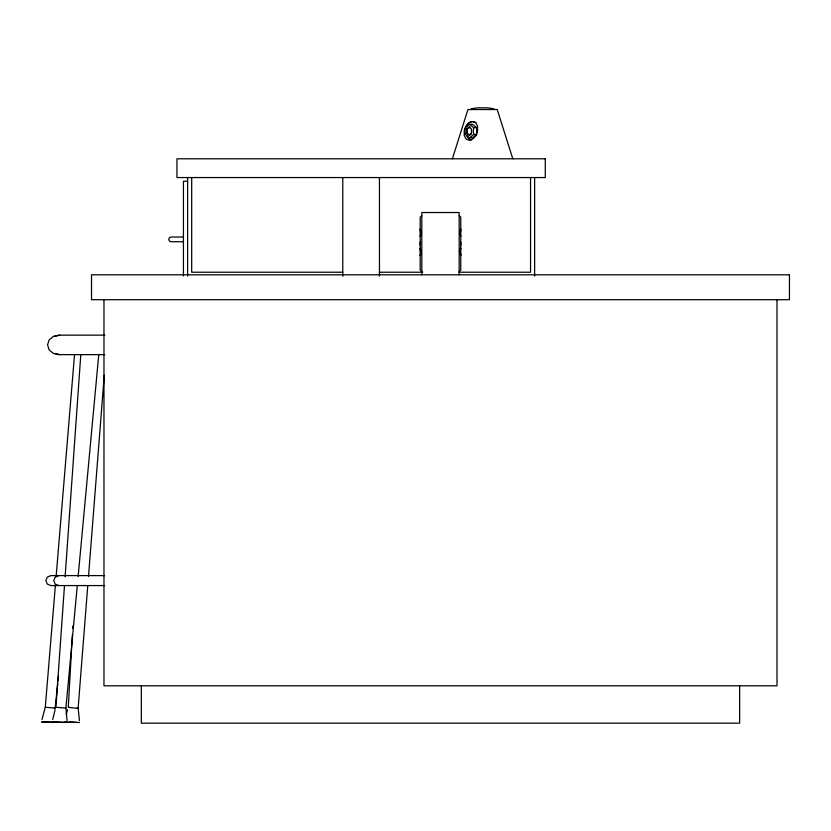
<?xml version="1.0" encoding="UTF-8"?>
<svg xmlns="http://www.w3.org/2000/svg" width="831" height="831" viewBox="0 0 831 831"><rect width="100%" height="100%" fill="white"/><g stroke="black" fill="none" stroke-linecap="round" stroke-linejoin="round"><path stroke-width="1.25" d="M72.349 634.926L68.267 707.264L76.109 708.241L78.145 708.074L87.774 585.533M72.713 628.465L72.868 625.888M64.475 585.845L55.895 707.264L65.898 708.074L67.051 720.612M65.109 576.797L80.804 354.64M88.481 576.506L104.28 375.269M41.986 719.438L45.279 707.264L55.355 585.845M56.103 576.797L74.53 354.64M65.898 708.074L77.293 585.533M78.135 576.506L98.764 354.64L58.908 354.64L53.246 353.331L49.091 349.768L47.575 344.896L49.091 340.024L53.246 336.451L58.908 335.153L104.82 335.153M54.264 708.241L55.147 708.074L57.723 683.57M57.993 680.984L58.534 675.832M469.577 124.286L473.743 127.683L473.171 131.08L473.743 134.477L469.577 137.863L465.422 134.477L464.851 131.08L465.422 127.683L469.577 124.286L472.527 124.286L476.682 127.683L476.682 134.477L472.527 137.863L469.577 137.863M52.717 719.438L55.106 709.653M66.262 714.515L67.529 709.653M452.386 158.794L467.957 109.536L497.229 109.536L512.8 158.794M420.808 234.477L420.185 236.347L420.808 234.893L420.185 229.127L420.808 230.997M420.808 253.621L420.185 255.491L420.808 254.026L420.185 248.261L420.808 250.131M460.166 230.997L460.779 229.127L460.166 234.893L460.779 236.347L460.166 234.477M460.166 250.131L460.779 248.261L460.166 249.726L460.779 255.491L460.166 253.621M421.805 215.634L420.185 217.255L420.185 270.065L421.805 271.685M459.169 271.685L460.779 270.065L460.779 217.255L459.169 215.634M466.482 129.044L469.847 127.018L466.482 129.044L466.482 133.105L468.964 135.141L471.457 133.105L471.457 129.044L468.964 127.018M471.509 133.791L469.847 135.141L466.482 133.105M58.721 575.603L55.199 577.057L53.745 580.578L55.199 584.11L58.721 585.564M475.872 122.593L471.842 121.586L469.183 122.593A9.473 6.7 90 0 0 466.731 126.063M471.842 121.586L469.006 122.593L465.942 126.063L464.207 130.799L464.269 135.536L466.108 138.995L469.235 140.273L472.808 138.995L475.872 135.536L477.596 130.799L477.545 126.063L475.696 122.593L473.213 121.586M54.16 336.451L59.749 335.153M45.279 707.264L55.147 708.074M471.219 108.799L477.202 107.822L487.974 107.822L493.967 108.799M66.916 721.765L64.922 721.931L66.085 722.482M473.743 127.683L476.682 127.683M473.743 134.477L476.682 134.477M187.609 181.272L183.443 181.272L183.443 275.913M183.443 237.022L171.072 237.022L169.41 237.708L168.714 239.38L169.41 241.052L171.072 241.748L183.443 241.748M420.185 242.091L420.185 245.238M460.779 242.091L460.779 245.238M342.777 272.225L191.691 272.225L191.691 177.554M379.455 272.225L422.792 272.225M459.138 272.225L530.552 272.225L530.552 177.554M98.962 354.64L104.706 354.64M104.592 575.603L50.868 575.603L47.336 577.057L45.871 580.578L47.336 584.11L50.868 585.564L104.592 585.564M79.475 722.482L41.55 721.931L52.665 722.482M69.015 721.734L77.792 722.482M64.465 722.482L52.311 721.931L54.264 722.482M55.272 353.591L59.749 354.64M77.283 707.669L78.145 708.074L79.444 720.612M776.995 299.711L776.995 685.814L103.968 685.814L103.968 299.711M739.632 685.814L739.632 723.178L141.332 723.178L141.332 685.814M534.624 177.554L534.624 276.079M467.354 129.044L467.354 133.105M459.169 274.801L459.169 212.528L421.805 212.528L421.805 274.801M379.455 177.554L379.455 276.11M342.777 177.554L342.777 276.11M187.609 177.554L187.609 276.079M471.374 140.127A9.473 6.7 90 0 1 466.731 135.536M545.281 158.794L176.951 158.794L176.951 177.554L545.281 177.554L545.281 158.794M789.45 274.801L91.514 274.801L91.514 299.711L789.45 299.711L789.45 274.801"/></g></svg>
